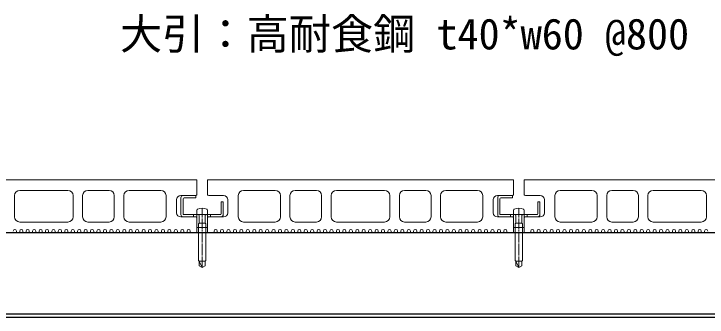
# Model space of a CAD drawing. Units: millimetres, scale not verified. Extents: x -900 to 900, y -600 to 600.
# Drawn here: x 145.4 to 473.8, y 177.8 to 321.3 of the extents above; entities that cross this region are included whole.
import ezdxf
from ezdxf.enums import TextEntityAlignment as Align

# ---------------------------------------------------------------- set-up
doc = ezdxf.new("R2010")
doc.units = ezdxf.units.MM
doc.header["$LTSCALE"] = 0.5
doc.linetypes.add('USER1', pattern=[12, 10, -0.8, 0.4, -0.8])
for name, color, linetype, lineweight in [('1-2_deck', 7, 'Continuous', 18), ('1-3_26', 6, 'Continuous', 18), ('1-4_38', 6, 'USER1', 18), ('1-5_0', 6, 'Continuous', 18), ('1-6_MOJI', 7, 'Continuous', 30), ('1-8__1-0_', 4, 'Continuous', 30)]:
    doc.layers.add(name, color=color, linetype=linetype, lineweight=lineweight)
doc.styles.add('ＭＳ ゴシック', font='')
doc.styles.get('ＭＳ ゴシック').set_extended_font_data('MS Gothic')

msp = doc.modelspace()

# ---------------------------------------------------------------- linework, layer by layer
at = {"layer": '1-2_deck'}
for p, q in [((232.0675, 235.5499), (232.0675, 242.7499)), ((382.0675, 235.5499), (382.0675, 242.7499)), ((170.9675, 237.7499), (148.1675, 237.7499)), ((190.4675, 237.7499), (180.4675, 237.7499)), ((214.9675, 237.7499), (199.9675, 237.7499)), ((269.1675, 237.7499), (254.1675, 237.7499)), ((288.6675, 237.7499), (278.6675, 237.7499)), ((320.9675, 237.7499), (298.1675, 237.7499)), ((340.4675, 237.7499), (330.4675, 237.7499)), ((364.9675, 237.7499), (349.9675, 237.7499)), ((419.1675, 237.7499), (404.1675, 237.7499)), ((438.6675, 237.7499), (428.6675, 237.7499)), ((470.9675, 237.7499), (448.1675, 237.7499)), ((145.6675, 235.2499), (145.6675, 225.2499)), ((173.4675, 225.2499), (173.4675, 235.2499)), ((177.9675, 235.2499), (177.9675, 225.2499)), ((192.9675, 225.2499), (192.9675, 235.2499)), ((197.4675, 235.2499), (197.4675, 225.2499)), ((217.4675, 225.2499), (217.4675, 235.2499)), ((222.4675, 227.1499), (222.4675, 233.3499)), ((224.4675, 235.3499), (231.4675, 235.3499)), ((237.6675, 235.3499), (244.6675, 235.3499)), ((246.6675, 233.3499), (246.6675, 227.1499)), ((251.6675, 235.2499), (251.6675, 225.2499)), ((271.6675, 225.2499), (271.6675, 235.2499)), ((276.1675, 235.2499), (276.1675, 225.2499)), ((291.1675, 225.2499), (291.1675, 235.2499)), ((295.6675, 235.2499), (295.6675, 225.2499)), ((323.4675, 225.2499), (323.4675, 235.2499)), ((327.9675, 235.2499), (327.9675, 225.2499)), ((342.9675, 225.2499), (342.9675, 235.2499)), ((347.4675, 235.2499), (347.4675, 225.2499)), ((367.4675, 225.2499), (367.4675, 235.2499)), ((372.4675, 227.1499), (372.4675, 233.3499)), ((374.4675, 235.3499), (381.4675, 235.3499)), ((387.6675, 235.3499), (394.6675, 235.3499)), ((396.6675, 233.3499), (396.6675, 227.1499)), ((401.6675, 235.2499), (401.6675, 225.2499)), ((421.6675, 225.2499), (421.6675, 235.2499)), ((426.1675, 235.2499), (426.1675, 225.2499)), ((441.1675, 225.2499), (441.1675, 235.2499)), ((445.6675, 235.2499), (445.6675, 225.2499)), ((473.4675, 225.2499), (473.4675, 235.2499)), ((231.4675, 225.1499), (224.4675, 225.1499)), ((244.6675, 225.1499), (237.6675, 225.1499)), ((381.4675, 225.1499), (374.4675, 225.1499)), ((394.6675, 225.1499), (387.6675, 225.1499)), ((148.1675, 222.7499), (170.9675, 222.7499)), ((180.4675, 222.7499), (190.4675, 222.7499)), ((199.9675, 222.7499), (214.9675, 222.7499)), ((254.1675, 222.7499), (269.1675, 222.7499)), ((278.6675, 222.7499), (288.6675, 222.7499)), ((298.1675, 222.7499), (320.9675, 222.7499)), ((330.4675, 222.7499), (340.4675, 222.7499)), ((349.9675, 222.7499), (364.9675, 222.7499)), ((404.1675, 222.7499), (419.1675, 222.7499)), ((428.6675, 222.7499), (438.6675, 222.7499)), ((448.1675, 222.7499), (470.9675, 222.7499))]:
    msp.add_line(p, q, dxfattribs=at)
for points in [[(232.0675, 242.7499), (87.0675, 242.7499), (87.0675, 235.5499)], [(382.0675, 242.7499), (237.0675, 242.7499), (237.0675, 235.5499)], [(532.0675, 242.7499), (387.0675, 242.7499), (387.0675, 235.5499)], [(228.9425, 218.4999), (228.9425, 217.7499), (232.0675, 217.7499), (232.0675, 224.9499)], [(237.0675, 224.9499), (237.0675, 217.7499), (240.1925, 217.7499), (240.1925, 218.4999)], [(378.9425, 218.4999), (378.9425, 217.7499), (382.0675, 217.7499), (382.0675, 224.9499)], [(387.0675, 224.9499), (387.0675, 217.7499), (390.1925, 217.7499), (390.1925, 218.4999)], [(146.5925, 218.4999), (146.5925, 217.7499), (148.1425, 217.7499), (148.1425, 218.4999)], [(149.6425, 218.4999), (149.6425, 217.7499), (151.1925, 217.7499), (151.1925, 218.4999)], [(152.6925, 218.4999), (152.6925, 217.7499), (154.2425, 217.7499), (154.2425, 218.4999)], [(155.7425, 218.4999), (155.7425, 217.7499), (157.2925, 217.7499), (157.2925, 218.4999)], [(158.7925, 218.4999), (158.7925, 217.7499), (160.3425, 217.7499), (160.3425, 218.4999)], [(161.8425, 218.4999), (161.8425, 217.7499), (163.3925, 217.7499), (163.3925, 218.4999)], [(164.8925, 218.4999), (164.8925, 217.7499), (166.4425, 217.7499), (166.4425, 218.4999)], [(167.9425, 218.4999), (167.9425, 217.7499), (169.4925, 217.7499), (169.4925, 218.4999)], [(170.9925, 218.4999), (170.9925, 217.7499), (172.5425, 217.7499), (172.5425, 218.4999)], [(174.0425, 218.4999), (174.0425, 217.7499), (175.5925, 217.7499), (175.5925, 218.4999)], [(177.0925, 218.4999), (177.0925, 217.7499), (178.6425, 217.7499), (178.6425, 218.4999)], [(180.1425, 218.4999), (180.1425, 217.7499), (181.6925, 217.7499), (181.6925, 218.4999)], [(183.1925, 218.4999), (183.1925, 217.7499), (184.7425, 217.7499), (184.7425, 218.4999)], [(186.2425, 218.4999), (186.2425, 217.7499), (187.7925, 217.7499), (187.7925, 218.4999)], [(189.2925, 218.4999), (189.2925, 217.7499), (190.8425, 217.7499), (190.8425, 218.4999)], [(192.3425, 218.4999), (192.3425, 217.7499), (193.8925, 217.7499), (193.8925, 218.4999)], [(195.3925, 218.4999), (195.3925, 217.7499), (196.9425, 217.7499), (196.9425, 218.4999)], [(198.4425, 218.4999), (198.4425, 217.7499), (199.9925, 217.7499), (199.9925, 218.4999)], [(201.4925, 218.4999), (201.4925, 217.7499), (203.0425, 217.7499), (203.0425, 218.4999)], [(204.5425, 218.4999), (204.5425, 217.7499), (206.0925, 217.7499), (206.0925, 218.4999)], [(207.5925, 218.4999), (207.5925, 217.7499), (209.1425, 217.7499), (209.1425, 218.4999)], [(210.6425, 218.4999), (210.6425, 217.7499), (212.1925, 217.7499), (212.1925, 218.4999)], [(213.6925, 218.4999), (213.6925, 217.7499), (215.2425, 217.7499), (215.2425, 218.4999)], [(216.7425, 218.4999), (216.7425, 217.7499), (218.2925, 217.7499), (218.2925, 218.4999)], [(219.7925, 218.4999), (219.7925, 217.7499), (221.3425, 217.7499), (221.3425, 218.4999)], [(222.8425, 218.4999), (222.8425, 217.7499), (224.3925, 217.7499), (224.3925, 218.4999)], [(225.8925, 218.4999), (225.8925, 217.7499), (227.4425, 217.7499), (227.4425, 218.4999)], [(241.6925, 218.4999), (241.6925, 217.7499), (243.2425, 217.7499), (243.2425, 218.4999)], [(244.7425, 218.4999), (244.7425, 217.7499), (246.2925, 217.7499), (246.2925, 218.4999)], [(247.7925, 218.4999), (247.7925, 217.7499), (249.3425, 217.7499), (249.3425, 218.4999)], [(250.8425, 218.4999), (250.8425, 217.7499), (252.3925, 217.7499), (252.3925, 218.4999)], [(253.8925, 218.4999), (253.8925, 217.7499), (255.4425, 217.7499), (255.4425, 218.4999)], [(256.9425, 218.4999), (256.9425, 217.7499), (258.4925, 217.7499), (258.4925, 218.4999)], [(259.9925, 218.4999), (259.9925, 217.7499), (261.5425, 217.7499), (261.5425, 218.4999)], [(263.0425, 218.4999), (263.0425, 217.7499), (264.5925, 217.7499), (264.5925, 218.4999)], [(266.0925, 218.4999), (266.0925, 217.7499), (267.6425, 217.7499), (267.6425, 218.4999)], [(269.1425, 218.4999), (269.1425, 217.7499), (270.6925, 217.7499), (270.6925, 218.4999)], [(272.1925, 218.4999), (272.1925, 217.7499), (273.7425, 217.7499), (273.7425, 218.4999)], [(275.2425, 218.4999), (275.2425, 217.7499), (276.7925, 217.7499), (276.7925, 218.4999)], [(278.2925, 218.4999), (278.2925, 217.7499), (279.8425, 217.7499), (279.8425, 218.4999)], [(281.3425, 218.4999), (281.3425, 217.7499), (282.8925, 217.7499), (282.8925, 218.4999)], [(284.3925, 218.4999), (284.3925, 217.7499), (285.9425, 217.7499), (285.9425, 218.4999)], [(287.4425, 218.4999), (287.4425, 217.7499), (288.9925, 217.7499), (288.9925, 218.4999)], [(290.4925, 218.4999), (290.4925, 217.7499), (292.0425, 217.7499), (292.0425, 218.4999)], [(293.5425, 218.4999), (293.5425, 217.7499), (295.0925, 217.7499), (295.0925, 218.4999)], [(296.5925, 218.4999), (296.5925, 217.7499), (298.1425, 217.7499), (298.1425, 218.4999)], [(299.6425, 218.4999), (299.6425, 217.7499), (301.1925, 217.7499), (301.1925, 218.4999)], [(302.6925, 218.4999), (302.6925, 217.7499), (304.2425, 217.7499), (304.2425, 218.4999)], [(305.7425, 218.4999), (305.7425, 217.7499), (307.2925, 217.7499), (307.2925, 218.4999)], [(308.7925, 218.4999), (308.7925, 217.7499), (310.3425, 217.7499), (310.3425, 218.4999)], [(311.8425, 218.4999), (311.8425, 217.7499), (313.3925, 217.7499), (313.3925, 218.4999)], [(314.8925, 218.4999), (314.8925, 217.7499), (316.4425, 217.7499), (316.4425, 218.4999)], [(317.9425, 218.4999), (317.9425, 217.7499), (319.4925, 217.7499), (319.4925, 218.4999)], [(320.9925, 218.4999), (320.9925, 217.7499), (322.5425, 217.7499), (322.5425, 218.4999)], [(324.0425, 218.4999), (324.0425, 217.7499), (325.5925, 217.7499), (325.5925, 218.4999)], [(327.0925, 218.4999), (327.0925, 217.7499), (328.6425, 217.7499), (328.6425, 218.4999)], [(330.1425, 218.4999), (330.1425, 217.7499), (331.6925, 217.7499), (331.6925, 218.4999)], [(333.1925, 218.4999), (333.1925, 217.7499), (334.7425, 217.7499), (334.7425, 218.4999)], [(336.2425, 218.4999), (336.2425, 217.7499), (337.7925, 217.7499), (337.7925, 218.4999)], [(339.2925, 218.4999), (339.2925, 217.7499), (340.8425, 217.7499), (340.8425, 218.4999)], [(342.3425, 218.4999), (342.3425, 217.7499), (343.8925, 217.7499), (343.8925, 218.4999)], [(345.3925, 218.4999), (345.3925, 217.7499), (346.9425, 217.7499), (346.9425, 218.4999)], [(348.4425, 218.4999), (348.4425, 217.7499), (349.9925, 217.7499), (349.9925, 218.4999)], [(351.4925, 218.4999), (351.4925, 217.7499), (353.0425, 217.7499), (353.0425, 218.4999)], [(354.5425, 218.4999), (354.5425, 217.7499), (356.0925, 217.7499), (356.0925, 218.4999)], [(357.5925, 218.4999), (357.5925, 217.7499), (359.1425, 217.7499), (359.1425, 218.4999)], [(360.6425, 218.4999), (360.6425, 217.7499), (362.1925, 217.7499), (362.1925, 218.4999)], [(363.6925, 218.4999), (363.6925, 217.7499), (365.2425, 217.7499), (365.2425, 218.4999)], [(366.7425, 218.4999), (366.7425, 217.7499), (368.2925, 217.7499), (368.2925, 218.4999)], [(369.7925, 218.4999), (369.7925, 217.7499), (371.3425, 217.7499), (371.3425, 218.4999)], [(372.8425, 218.4999), (372.8425, 217.7499), (374.3925, 217.7499), (374.3925, 218.4999)], [(375.8925, 218.4999), (375.8925, 217.7499), (377.4425, 217.7499), (377.4425, 218.4999)], [(391.6925, 218.4999), (391.6925, 217.7499), (393.2425, 217.7499), (393.2425, 218.4999)], [(394.7425, 218.4999), (394.7425, 217.7499), (396.2925, 217.7499), (396.2925, 218.4999)], [(397.7925, 218.4999), (397.7925, 217.7499), (399.3425, 217.7499), (399.3425, 218.4999)], [(400.8425, 218.4999), (400.8425, 217.7499), (402.3925, 217.7499), (402.3925, 218.4999)], [(403.8925, 218.4999), (403.8925, 217.7499), (405.4425, 217.7499), (405.4425, 218.4999)], [(406.9425, 218.4999), (406.9425, 217.7499), (408.4925, 217.7499), (408.4925, 218.4999)], [(409.9925, 218.4999), (409.9925, 217.7499), (411.5425, 217.7499), (411.5425, 218.4999)], [(413.0425, 218.4999), (413.0425, 217.7499), (414.5925, 217.7499), (414.5925, 218.4999)], [(416.0925, 218.4999), (416.0925, 217.7499), (417.6425, 217.7499), (417.6425, 218.4999)], [(419.1425, 218.4999), (419.1425, 217.7499), (420.6925, 217.7499), (420.6925, 218.4999)], [(422.1925, 218.4999), (422.1925, 217.7499), (423.7425, 217.7499), (423.7425, 218.4999)], [(425.2425, 218.4999), (425.2425, 217.7499), (426.7925, 217.7499), (426.7925, 218.4999)], [(428.2925, 218.4999), (428.2925, 217.7499), (429.8425, 217.7499), (429.8425, 218.4999)], [(431.3425, 218.4999), (431.3425, 217.7499), (432.8925, 217.7499), (432.8925, 218.4999)], [(434.3925, 218.4999), (434.3925, 217.7499), (435.9425, 217.7499), (435.9425, 218.4999)], [(437.4425, 218.4999), (437.4425, 217.7499), (438.9925, 217.7499), (438.9925, 218.4999)], [(440.4925, 218.4999), (440.4925, 217.7499), (442.0425, 217.7499), (442.0425, 218.4999)], [(443.5425, 218.4999), (443.5425, 217.7499), (445.0925, 217.7499), (445.0925, 218.4999)], [(446.5925, 218.4999), (446.5925, 217.7499), (448.1425, 217.7499), (448.1425, 218.4999)], [(449.6425, 218.4999), (449.6425, 217.7499), (451.1925, 217.7499), (451.1925, 218.4999)], [(452.6925, 218.4999), (452.6925, 217.7499), (454.2425, 217.7499), (454.2425, 218.4999)], [(455.7425, 218.4999), (455.7425, 217.7499), (457.2925, 217.7499), (457.2925, 218.4999)], [(458.7925, 218.4999), (458.7925, 217.7499), (460.3425, 217.7499), (460.3425, 218.4999)], [(461.8425, 218.4999), (461.8425, 217.7499), (463.3925, 217.7499), (463.3925, 218.4999)], [(464.8925, 218.4999), (464.8925, 217.7499), (466.4425, 217.7499), (466.4425, 218.4999)], [(467.9425, 218.4999), (467.9425, 217.7499), (469.4925, 217.7499), (469.4925, 218.4999)], [(470.9925, 218.4999), (470.9925, 217.7499), (472.5425, 217.7499), (472.5425, 218.4999)]]:
    msp.add_lwpolyline(points, dxfattribs=at)
for centre, radius, start, end in [((148.1675, 235.2499), 2.5, 90, 180), ((170.9675, 235.2499), 2.5, 0, 90), ((180.4675, 235.2499), 2.5, 90, 180), ((190.4675, 235.2499), 2.5, 0, 90), ((199.9675, 235.2499), 2.5, 90, 180), ((214.9675, 235.2499), 2.5, 0, 90), ((254.1675, 235.2499), 2.5, 90, 180), ((269.1675, 235.2499), 2.5, 0, 90), ((278.6675, 235.2499), 2.5, 90, 180), ((288.6675, 235.2499), 2.5, 0, 90), ((298.1675, 235.2499), 2.5, 90, 180), ((320.9675, 235.2499), 2.5, 0, 90), ((330.4675, 235.2499), 2.5, 90, 180), ((340.4675, 235.2499), 2.5, 0, 90), ((349.9675, 235.2499), 2.5, 90, 180), ((364.9675, 235.2499), 2.5, 0, 90), ((404.1675, 235.2499), 2.5, 90, 180), ((419.1675, 235.2499), 2.5, 0, 90), ((428.6675, 235.2499), 2.5, 90, 180), ((438.6675, 235.2499), 2.5, 0, 90), ((448.1675, 235.2499), 2.5, 90, 180), ((470.9675, 235.2499), 2.5, 0, 90), ((224.4675, 233.3499), 2, 90, 180), ((231.4675, 236.3499), 1, 270, 306.8699), ((237.6675, 236.3499), 1, 233.1301, 270), ((244.6675, 233.3499), 2, 0, 90), ((374.4675, 233.3499), 2, 90, 180), ((381.4675, 236.3499), 1, 270, 306.8699), ((387.6675, 236.3499), 1, 233.1301, 270), ((394.6675, 233.3499), 2, 0, 90), ((224.4675, 227.1499), 2, 180, 270), ((244.6675, 227.1499), 2, 270, 0), ((374.4675, 227.1499), 2, 180, 270), ((394.6675, 227.1499), 2, 270, 0), ((148.1675, 225.2499), 2.5, 180, 270), ((170.9675, 225.2499), 2.5, 270, 0), ((180.4675, 225.2499), 2.5, 180, 270), ((190.4675, 225.2499), 2.5, 270, 0), ((199.9675, 225.2499), 2.5, 180, 270), ((214.9675, 225.2499), 2.5, 270, 0), ((231.4675, 224.1499), 1, 53.1301, 90), ((237.6675, 224.1499), 1, 90, 126.8699), ((254.1675, 225.2499), 2.5, 180, 270), ((269.1675, 225.2499), 2.5, 270, 0), ((278.6675, 225.2499), 2.5, 180, 270), ((288.6675, 225.2499), 2.5, 270, 0), ((298.1675, 225.2499), 2.5, 180, 270), ((320.9675, 225.2499), 2.5, 270, 0), ((330.4675, 225.2499), 2.5, 180, 270), ((340.4675, 225.2499), 2.5, 270, 0), ((349.9675, 225.2499), 2.5, 180, 270), ((364.9675, 225.2499), 2.5, 270, 0), ((381.4675, 224.1499), 1, 53.1301, 90), ((387.6675, 224.1499), 1, 90, 126.8699), ((404.1675, 225.2499), 2.5, 180, 270), ((419.1675, 225.2499), 2.5, 270, 0), ((428.6675, 225.2499), 2.5, 180, 270), ((438.6675, 225.2499), 2.5, 270, 0), ((448.1675, 225.2499), 2.5, 180, 270), ((470.9675, 225.2499), 2.5, 270, 0), ((145.8425, 218.4999), 0.75, 0, 180), ((148.8925, 218.4999), 0.75, 0, 180), ((151.9425, 218.4999), 0.75, 0, 180), ((154.9925, 218.4999), 0.75, 0, 180), ((158.0425, 218.4999), 0.75, 0, 180), ((161.0925, 218.4999), 0.75, 0, 180), ((164.1425, 218.4999), 0.75, 0, 180), ((167.1925, 218.4999), 0.75, 0, 180), ((170.2425, 218.4999), 0.75, 0, 180), ((173.2925, 218.4999), 0.75, 0, 180), ((176.3425, 218.4999), 0.75, 0, 180), ((179.3925, 218.4999), 0.75, 0, 180), ((182.4425, 218.4999), 0.75, 0, 180), ((185.4925, 218.4999), 0.75, 0, 180), ((188.5425, 218.4999), 0.75, 0, 180), ((191.5925, 218.4999), 0.75, 0, 180), ((194.6425, 218.4999), 0.75, 0, 180), ((197.6925, 218.4999), 0.75, 0, 180), ((200.7425, 218.4999), 0.75, 0, 180), ((203.7925, 218.4999), 0.75, 0, 180), ((206.8425, 218.4999), 0.75, 0, 180), ((209.8925, 218.4999), 0.75, 0, 180), ((212.9425, 218.4999), 0.75, 0, 180), ((215.9925, 218.4999), 0.75, 0, 180), ((219.0425, 218.4999), 0.75, 0, 180), ((222.0925, 218.4999), 0.75, 0, 180), ((225.1425, 218.4999), 0.75, 0, 180), ((228.1925, 218.4999), 0.75, 0, 180), ((240.9425, 218.4999), 0.75, 0, 180), ((243.9925, 218.4999), 0.75, 0, 180), ((247.0425, 218.4999), 0.75, 0, 180), ((250.0925, 218.4999), 0.75, 0, 180), ((253.1425, 218.4999), 0.75, 0, 180), ((256.1925, 218.4999), 0.75, 0, 180), ((259.2425, 218.4999), 0.75, 0, 180), ((262.2925, 218.4999), 0.75, 0, 180), ((265.3425, 218.4999), 0.75, 0, 180), ((268.3925, 218.4999), 0.75, 0, 180), ((271.4425, 218.4999), 0.75, 0, 180), ((274.4925, 218.4999), 0.75, 0, 180), ((277.5425, 218.4999), 0.75, 0, 180), ((280.5925, 218.4999), 0.75, 0, 180), ((283.6425, 218.4999), 0.75, 0, 180), ((286.6925, 218.4999), 0.75, 0, 180), ((289.7425, 218.4999), 0.75, 0, 180), ((292.7925, 218.4999), 0.75, 0, 180), ((295.8425, 218.4999), 0.75, 0, 180), ((298.8925, 218.4999), 0.75, 0, 180), ((301.9425, 218.4999), 0.75, 0, 180), ((304.9925, 218.4999), 0.75, 0, 180), ((308.0425, 218.4999), 0.75, 0, 180), ((311.0925, 218.4999), 0.75, 0, 180), ((314.1425, 218.4999), 0.75, 0, 180), ((317.1925, 218.4999), 0.75, 0, 180), ((320.2425, 218.4999), 0.75, 0, 180), ((323.2925, 218.4999), 0.75, 0, 180), ((326.3425, 218.4999), 0.75, 0, 180), ((329.3925, 218.4999), 0.75, 0, 180), ((332.4425, 218.4999), 0.75, 0, 180), ((335.4925, 218.4999), 0.75, 0, 180), ((338.5425, 218.4999), 0.75, 0, 180), ((341.5925, 218.4999), 0.75, 0, 180), ((344.6425, 218.4999), 0.75, 0, 180), ((347.6925, 218.4999), 0.75, 0, 180), ((350.7425, 218.4999), 0.75, 0, 180), ((353.7925, 218.4999), 0.75, 0, 180), ((356.8425, 218.4999), 0.75, 0, 180), ((359.8925, 218.4999), 0.75, 0, 180), ((362.9425, 218.4999), 0.75, 0, 180), ((365.9925, 218.4999), 0.75, 0, 180), ((369.0425, 218.4999), 0.75, 0, 180), ((372.0925, 218.4999), 0.75, 0, 180), ((375.1425, 218.4999), 0.75, 0, 180), ((378.1925, 218.4999), 0.75, 0, 180), ((390.9425, 218.4999), 0.75, 0, 180), ((393.9925, 218.4999), 0.75, 0, 180), ((397.0425, 218.4999), 0.75, 0, 180), ((400.0925, 218.4999), 0.75, 0, 180), ((403.1425, 218.4999), 0.75, 0, 180), ((406.1925, 218.4999), 0.75, 0, 180), ((409.2425, 218.4999), 0.75, 0, 180), ((412.2925, 218.4999), 0.75, 0, 180), ((415.3425, 218.4999), 0.75, 0, 180), ((418.3925, 218.4999), 0.75, 0, 180), ((421.4425, 218.4999), 0.75, 0, 180), ((424.4925, 218.4999), 0.75, 0, 180), ((427.5425, 218.4999), 0.75, 0, 180), ((430.5925, 218.4999), 0.75, 0, 180), ((433.6425, 218.4999), 0.75, 0, 180), ((436.6925, 218.4999), 0.75, 0, 180), ((439.7425, 218.4999), 0.75, 0, 180), ((442.7925, 218.4999), 0.75, 0, 180), ((445.8425, 218.4999), 0.75, 0, 180), ((448.8925, 218.4999), 0.75, 0, 180), ((451.9425, 218.4999), 0.75, 0, 180), ((454.9925, 218.4999), 0.75, 0, 180), ((458.0425, 218.4999), 0.75, 0, 180), ((461.0925, 218.4999), 0.75, 0, 180), ((464.1425, 218.4999), 0.75, 0, 180), ((467.1925, 218.4999), 0.75, 0, 180), ((470.2425, 218.4999), 0.75, 0, 180), ((473.2925, 218.4999), 0.75, 0, 180)]:
    msp.add_arc(centre, radius, start, end, dxfattribs=at)
at = {"layer": '1-3_26'}
for p, q in [((224.5425, 226.2499), (224.5425, 234.2499)), ((225.5425, 235.2499), (231.5425, 235.2499)), ((225.5425, 226.2499), (225.5425, 233.7499)), ((226.0425, 234.2499), (231.5425, 234.2499)), ((231.5425, 234.2499), (231.5425, 235.2499)), ((374.5425, 226.2499), (374.5425, 234.2499)), ((375.5425, 235.2499), (381.5425, 235.2499)), ((375.5425, 226.2499), (375.5425, 233.7499)), ((376.0425, 234.2499), (381.5425, 234.2499)), ((381.5425, 234.2499), (381.5425, 235.2499)), ((244.5425, 232.2499), (243.5425, 232.2499)), ((243.5425, 226.7499), (243.5425, 232.2499)), ((244.5425, 226.2499), (244.5425, 232.2499)), ((394.5425, 232.2499), (393.5425, 232.2499)), ((393.5425, 226.7499), (393.5425, 232.2499)), ((394.5425, 226.2499), (394.5425, 232.2499)), ((243.0425, 226.2499), (225.5425, 226.2499)), ((232.0425, 225.2499), (225.5425, 225.2499)), ((230.5425, 225.2499), (230.5425, 226.2499)), ((232.0425, 226.2499), (232.0425, 220.2499)), ((243.5425, 225.2499), (237.0425, 225.2499)), ((238.5425, 225.2499), (238.5425, 226.2499)), ((393.0425, 226.2499), (375.5425, 226.2499)), ((382.0425, 225.2499), (375.5425, 225.2499)), ((380.5425, 225.2499), (380.5425, 226.2499)), ((382.0425, 226.2499), (382.0425, 220.2499)), ((393.5425, 225.2499), (387.0425, 225.2499)), ((388.5425, 225.2499), (388.5425, 226.2499))]:
    msp.add_line(p, q, dxfattribs=at)
for points in [[(237.0425, 226.2499), (237.0425, 220.2499), (232.0425, 220.2499)], [(387.0425, 226.2499), (387.0425, 220.2499), (382.0425, 220.2499)]]:
    msp.add_lwpolyline(points, dxfattribs=at)
for centre, radius, start, end in [((225.5425, 234.2499), 1, 90, 180), ((226.0425, 233.7499), 0.5, 90, 180), ((375.5425, 234.2499), 1, 90, 180), ((376.0425, 233.7499), 0.5, 90, 180), ((243.0425, 226.7499), 0.5, 270, 0), ((393.0425, 226.7499), 0.5, 270, 0), ((225.5425, 226.2499), 1, 180, 270), ((243.5425, 226.2499), 1, 270, 0), ((375.5425, 226.2499), 1, 180, 270), ((393.5425, 226.2499), 1, 270, 0)]:
    msp.add_arc(centre, radius, start, end, dxfattribs=at)
at = {"layer": '1-4_38'}
for p, q in [((234.5425, 201.2499), (234.5425, 229.2499)), ((384.5425, 201.2499), (384.5425, 229.2499))]:
    msp.add_line(p, q, dxfattribs=at)
at = {"layer": '1-5_0'}
for p, q in [((232.0675, 228.4068), (232.0675, 226.7499)), ((237.0675, 228.4068), (237.0675, 226.7499)), ((382.0675, 228.4068), (382.0675, 226.7499)), ((387.0675, 228.4068), (387.0675, 226.7499)), ((233.1675, 225.7499), (233.1675, 222.2499)), ((235.9675, 225.7549), (235.9675, 222.2499)), ((383.1675, 225.7499), (383.1675, 222.2499)), ((385.9675, 225.7549), (385.9675, 222.2499)), ((233.1675, 222.2499), (232.8175, 221.8999)), ((232.8175, 221.8999), (232.8175, 204.5999)), ((233.1675, 222.2499), (235.9675, 222.2499)), ((235.9675, 222.2499), (236.3175, 221.8999)), ((236.3175, 221.8999), (236.3175, 204.5999)), ((383.1675, 222.2499), (382.8175, 221.8999)), ((382.8175, 221.8999), (382.8175, 204.5999)), ((383.1675, 222.2499), (385.9675, 222.2499)), ((385.9675, 222.2499), (386.3175, 221.8999)), ((386.3175, 221.8999), (386.3175, 204.5999)), ((233.1675, 204.2499), (232.8175, 204.5999)), ((233.1675, 204.2499), (233.1675, 202.0582)), ((234.5675, 201.2499), (233.1675, 204.2499)), ((233.1675, 204.2499), (235.9675, 204.2499)), ((236.3175, 204.5999), (235.9675, 204.2499)), ((235.9675, 204.2499), (235.9675, 202.0582)), ((383.1675, 204.2499), (382.8175, 204.5999)), ((383.1675, 204.2499), (383.1675, 202.0582)), ((384.5675, 201.2499), (383.1675, 204.2499)), ((383.1675, 204.2499), (385.9675, 204.2499)), ((386.3175, 204.5999), (385.9675, 204.2499)), ((385.9675, 204.2499), (385.9675, 202.0582))]:
    msp.add_line(p, q, dxfattribs=at)
for points in [[(235.9675, 202.0582), (234.5675, 201.2499), (233.1675, 202.0582)], [(385.9675, 202.0582), (384.5675, 201.2499), (383.1675, 202.0582)]]:
    msp.add_lwpolyline(points, dxfattribs=at)
for centre, radius, start, end in [((232.5675, 228.4068), 0.5, 109.47122, 180), ((232.5675, 226.7499), 0.5, 180, 270), ((232.5675, 226.7499), 0.5, 180, 270), ((234.5675, 222.7499), 6.5, 70.52878, 109.47122), ((236.5675, 226.7499), 0.5, 264.26083, 0), ((236.5675, 228.4068), 0.5, 0, 70.52878), ((382.5675, 228.4068), 0.5, 109.47122, 180), ((382.5675, 226.7499), 0.5, 180, 270), ((382.5675, 226.7499), 0.5, 180, 270), ((384.5675, 222.7499), 6.5, 70.52878, 109.47122), ((386.5675, 226.7499), 0.5, 264.26083, 0), ((386.5675, 228.4068), 0.5, 0, 70.52878), ((232.6675, 225.7499), 0.5, 0, 90), ((236.4675, 225.7549), 0.5, 84.26083, 180), ((382.6675, 225.7499), 0.5, 0, 90), ((386.4675, 225.7549), 0.5, 84.26083, 180)]:
    msp.add_arc(centre, radius, start, end, dxfattribs=at)
at = {"layer": '1-8__1-0_'}
for p, q in [((-810.9807, 217.7499), (726.2449, 217.7499)), ((-810.9807, 217.7499), (529.5466, 217.7499)), ((-810.9807, 179.3499), (726.2449, 179.3499)), ((-810.9807, 177.75), (726.2449, 177.75))]:
    msp.add_line(p, q, dxfattribs=at)

# ---------------------------------------------------------------- texts
at = {"layer": '1-6_MOJI', "style": 'ＭＳ ゴシック'}
msp.add_text('大引：高耐食鋼 t40*w60 @800', height=14.66, dxfattribs=at).set_placement((195.5993, 300.0717), align=Align.BOTTOM_LEFT)

doc.saveas('drawing.dxf')
